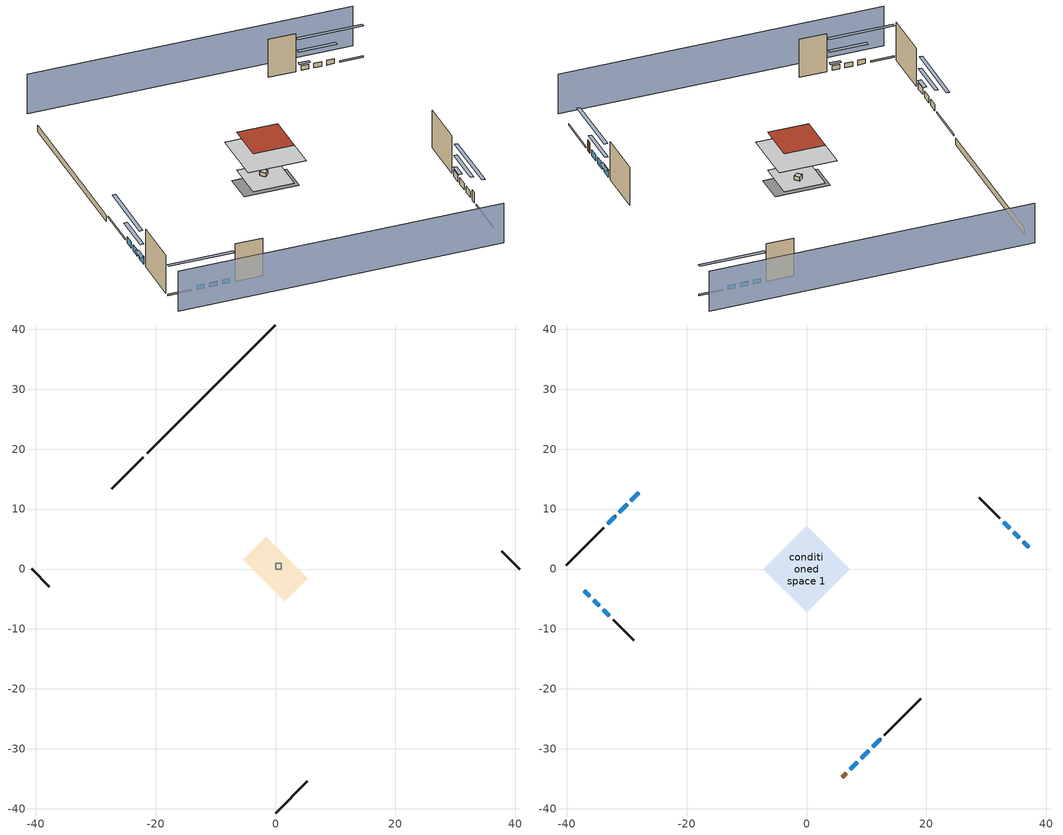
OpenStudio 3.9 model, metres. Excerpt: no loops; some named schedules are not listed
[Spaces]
crawlspace - vented 1
 floor foundation (Slab1 construction): -5.35,1.53 -1.53,5.35 5.35,-1.53 1.53,-5.35 z-0.91
 wall outside (RimJoist1 construction): -22.06,18.66 -27.36,13.36 z0.3:0.61
 wall outside (RimJoist2 construction): 40.72,0 37.76,2.95 z0.3:0.61
 wall outside (RimJoist3 construction): 0,-40.72 5.3,-35.42 z0.3:0.61
 wall outside (RimJoist4 construction): -40.72,0 -37.76,-2.95 z0.3:0.61
 wall foundation (FoundationWall1 construction): 0,40.72 -21.4,19.32 z-0.91:0.3
furnace airloop ret air space
 floor adiabatic (AdiabaticConst): 0,0 0,1 1,1 1,0 z0
 wall adiabatic (AdiabaticConst): 0,1 0,0 1,0 1,1 0,1 z0:1
 ceiling adiabatic (AdiabaticConst): 1,0 1,1 0,1 0,0 z1
conditioned space 1
 floor to crawlspace - vented 1 (Floor1 construction): -5.13,0 0,5.13 5.13,0 0,-5.13 z0.3
 floor adiabatic (AdiabaticFloorConstruction): -7.25,0 0,7.25 7.25,0 0,-7.25 z5.18
 wall outside (Wall1 construction): -33.8,6.92 -40.06,0.66 z0.3:7.62
 wall outside (Wall2 construction): 32.28,8.43 28.81,11.91 z0.3:7.62
 wall outside (Wall3 construction): 13.01,-27.71 19.09,-21.63 z0.3:7.62
 wall outside (Wall4 construction): -32.28,-8.43 -28.81,-11.91 z0.3:7.62
 wall outside (AdiabaticWallConstruction): -28.02,12.7 -29.29,11.43 / -29.94,10.77 -31.22,9.5 / -31.87,8.84 -33.15,7.57 z0.3:1.49; 37.11,3.61 36.16,4.56 / 35.5,5.22 34.55,6.17 / 33.89,6.83 32.94,7.78 / -37.11,-3.61 -36.16,-4.56 / -35.5,-5.22 -34.55,-6.17 / -33.89,-6.83 -32.94,-7.78 z0.3:1.19; 7.26,-33.46 8.47,-32.25 z0.3:1.46; 9.13,-31.59 10.41,-30.31 / 11.07,-29.65 12.35,-28.37 z0.3:1.52
 wall outside (AdiabaticWallConstruction 1): 5.96,-34.76 6.61,-34.11 z0.3:2.34
 window (WindowConstruction): -28.02,12.7 -29.29,11.43 z0.3:1.49
 window (WindowConstruction 1): -29.95,10.77 -31.22,9.5 z0.3:1.49
 window (WindowConstruction 2): -31.87,8.84 -33.14,7.57 z0.3:1.49
 window (WindowConstruction 3): 37.11,3.61 36.16,4.56 z0.3:1.19
 window (WindowConstruction 4): 35.5,5.22 34.55,6.17 z0.3:1.19
 window (WindowConstruction 5): 33.89,6.83 32.94,7.78 z0.3:1.19
 window (WindowConstruction 6): 7.26,-33.46 8.47,-32.25 z0.3:1.46
 window (WindowConstruction 7): 9.13,-31.59 10.41,-30.31 z0.3:1.52
 window (WindowConstruction 8): 11.07,-29.65 12.35,-28.37 z0.3:1.52
 window (WindowConstruction 9): -37.11,-3.61 -36.16,-4.56 z0.3:1.19
 window (WindowConstruction 10): -35.5,-5.22 -34.55,-6.17 z0.3:1.19
 window (WindowConstruction 11): -33.89,-6.83 -32.94,-7.78 z0.3:1.19
 door (Door): 5.96,-34.76 6.61,-34.11 z0.3:2.34
 ceiling adiabatic (AdiabaticFloorConstruction): 0,-7.25 7.25,0 0,7.25 -7.25,0 z5.18
 roof outside (Roof1 construction): 0,5.13 -5.13,0 0,-5.13 5.13,0 z7.62
shading: -43.95,-3.23 -3.23,-43.95 / 43.95,3.23 3.23,43.95 z0:7.62; -32.95,7.77 -24.35,16.36 -24.78,16.8 -33.38,8.2 z6.68; -33.16,7.56 -28.01,12.71 -28.44,13.14 -33.59,7.99 z4.24; -33.36,7.36 -31.66,9.06 -32.09,9.49 -33.79,7.79 z1.8; 32.49,8.22 40.77,-0.05 41.2,0.38 32.92,8.66 z6.37; 32.61,8.11 37.44,3.28 37.87,3.71 33.04,8.54 z3.93; 32.72,7.99 34.11,6.61 34.54,7.04 33.16,8.42 z1.49; 12.13,-28.58 3.6,-37.12 4.03,-37.55 12.57,-29.01 z6.64; 12.35,-28.37 7.19,-33.53 7.62,-33.96 12.78,-28.8 z4.27; 12.56,-28.15 10.85,-29.87 11.28,-30.3 13,-28.58 z1.83; -32.49,-8.22 -40.77,0.05 -41.2,-0.38 -32.92,-8.66 z6.37; -32.61,-8.11 -37.44,-3.28 -37.87,-3.71 -33.04,-8.54 z3.93; -32.72,-7.99 -34.11,-6.61 -34.54,-7.04 -33.16,-8.42 z1.49
[Site]
Portland Intl Arpt_OR: Latitude {deg}=45.59; Longitude {deg}=-122.6; Time Zone {hr}=-8; Elevation {m}=33; Terrain=Suburbs; Keep Site Location Information=Yes
[Site:GroundTemperature:Shallow]
10.2558, 8.96328, 8.85977, 9.47314, 11.9355, 14.3863, 16.5111, 17.8571, 17.9714, 16.8767, 14.8061, 12.4304
[Site:WaterMainsTemperature]
Calculation Method=Schedule; Temperature Schedule=mains temperature schedule
[Building]
Building 1
[Material] Roughness=Rough
Name | Thickness {m} | Conductivity {W/m-K} | Density {kg/m3} | Specific Heat {J/kg-K} | Thermal Absorptance | Solar Absorptance | Visible Absorptance
asphalt or fiberglass shingles | 0.00635 | 0.162714 | 1121.4 | 1465.45 | 0.9 | 0.85 | 0.85
roof rigid ins | 0.051816 | 0.029427 | 32.04 | 1214.23 | 0.9 | 0.7 | 0.7
osb sheathing 0.75 in. | 0.01905 | 0.115458 | 512.64 | 1214.23 | 0.9 | 0.7 | 0.7
roof stud and cavity | 0.2032 | 0.133729 | 78.34581 | 1123.46 | 0.9 | 0.7 | 0.7
gypsum board | 0.0127 | 0.160291 | 801 | 837.4 | 0.9 | 0.6 | 0.6
wood siding | 0.0254 | 0.102417 | 544.68 | 1172.36 | 0.9 | 0.85 | 0.85
osb sheathing 0.5 in. | 0.0127 | 0.115458 | 512.64 | 1214.23 | 0.9 | 0.7 | 0.7
wall stud and cavity | 0.1397 | 0.550994 | 139.0536 | 1170.24 | 0.9 | 0.7 | 0.7
rim joist stud and cavity | 0.0508 | 0.178688 | 50.32683 | 1063.81 | 0.9 | 0.6 | 0.6
floor stud and cavity | 0.1397 | 0.923637 | 92.3553 | 1139.71 | 0.9 | 0.7 | 0.7
floor covering | 0.0127 | 0.0433444 | 54.468 | 1339.84 | 0.9 | 0.6 | 0.6
concrete 8.0 in. | 0.2032 | 1.803125 | 2242.8 | 837.4 | 0.9 | 0.7 | 0.7
soil 0.5 in. | 0.0127 | 1.3848 | 1842.3 | 418.7 | 0.9 | 0.7 | 0.7
wood siding 1; wood siding 2 | 0.0254 | 0.102417 | 544.68 | 1172.36
wall rigid ins; floor rigid ins | 0.512978 | 0.029427 | 32.04 | 1214.23 | 0.9 | 0.7 | 0.7
wall stud and cavity 1 | 0.0889 | 0.380278 | 52.3479 | 1209.89 | 0.9 | 0.7 | 0.7
door material | 0.04445 | 0.0612267 | 512.64 | 1214.23 | 0.9 | 0.7 | 0.7
floor stud and cavity 1 | 0.1397 | 1.75129 | 37.0049 | 1207.88 | 0.9 | 0.7 | 0.7
wall stud and cavity 2 | 0.0889 | 0.391764 | 83.0341 | 1211.67 | 0.9 | 0.7 | 0.7
furniture material conditioned space 1 | 0.1524 | 0.115458 | 640.8 | 1214.23 | 0.9 | 0.6 | 0.6
[Construction]
Roof1 construction: asphalt or fiberglass shingles, roof rigid ins, osb sheathing 0.75 in., roof stud and cavity, gypsum board
Wall1 construction; Wall2 construction; Wall3 construction; Wall4 construction: wood siding, osb sheathing 0.5 in., wall stud and cavity, gypsum board
RimJoist1 construction; RimJoist2 construction; RimJoist3 construction; RimJoist4 construction: wood siding, rim joist stud and cavity
Floor1 construction: floor stud and cavity, osb sheathing 0.75 in., floor covering
FoundationWall1 construction: concrete 8.0 in.
Slab1 construction: soil 0.5 in.
WindowConstruction; WindowConstruction 1; WindowConstruction 2; WindowConstruction 3; WindowConstruction 4; WindowConstruction 5; WindowConstruction 6; WindowConstruction 7; WindowConstruction 8; WindowConstruction 9; WindowConstruction 10; WindowConstruction 11: WindowMaterial
AdiabaticWallConstruction: wood siding 1, wall rigid ins, wall stud and cavity 1, gypsum board
Door: door material
AdiabaticWallConstruction 1: wood siding 2, wall rigid ins, wall stud and cavity 1, gypsum board
AdiabaticFloorConstruction: floor stud and cavity 1, floor rigid ins, osb sheathing 0.75 in., floor covering
PartitionWallConstruction: gypsum board, wall stud and cavity 2, gypsum board
furniture construction conditioned space 1: furniture material conditioned space 1
AdiabaticConst: Adiabatic
[WindowMaterial:SimpleGlazingSystem]
WindowMaterial: U-Factor {W/m2-K}=2.78222; Solar Heat Gain Coefficient=0.56
[Material:NoMass]
Adiabatic: Roughness=Rough; Thermal Resistance {m2-K/W}=176.1
[ThermalZone] Multiplier=1; Use Ideal Air Loads=No
Name | Volume {m3} | Thermostat
conditioned space | 384.656 | conditioned space temperature setpoint
crawlspace - vented | 64.1093
furnace airloop ret air zone | 1
[Sizing:Zone] Zone Cooling Design Supply Air Temperature Input Method=SupplyAirTemperature; Zone Cooling Design Supply Air Temperature {C}=14; Zone Cooling Design Supply Air Temperature Difference {deltaC}=11.11; Zone Heating Design Supply Air Temperature Input Method=SupplyAirTemperature; Zone Heating Design Supply Air Temperature {C}=40; Zone Heating Design Supply Air Temperature Difference {deltaC}=11.11; Zone Cooling Design Supply Air Humidity Ratio {kg-H2O/kg-air}=0.0085; Zone Heating Design Supply Air Humidity Ratio {kg-H2O/kg-air}=0.008; Cooling Design Air Flow Method=DesignDay; Heating Design Air Flow Method=DesignDay; Account for Dedicated Outdoor Air System=No; Dedicated Outdoor Air System Control Strategy=NeutralSupplyAir; Dedicated Outdoor Air Low Setpoint Temperature for Design {C}=autosize; Dedicated Outdoor Air High Setpoint Temperature for Design {C}=autosize; Zone Load Sizing Method=Sensible Load Only No Latent Load; Zone Latent Cooling Design Supply Air Humidity Ratio Input Method=HumidityRatioDifference; Zone Cooling Design Supply Air Humidity Ratio Difference {kgWater/kgDryAir}=0.005; Zone Latent Heating Design Supply Air Humidity Ratio Input Method=HumidityRatioDifference; Zone Humidification Design Supply Air Humidity Ratio Difference {kgWater/kgDryAir}=0.005; Sizing Option=Coincident
crawlspace - vented; furnace airloop ret air zone
[Space]
Name | Thermal Zone | Volume {m3}
conditioned space 1 | conditioned space | 384.656
crawlspace - vented 1 | crawlspace - vented | 64.1093
furnace airloop ret air space | furnace airloop ret air zone
[ThermostatSetpoint:DualSetpoint]
conditioned space temperature setpoint: Heating Setpoint Temperature Schedule=heating setpoint; Cooling Setpoint Temperature Schedule=cooling setpoint; Temperature Difference Between Cutout And Setpoint {deltaC}=0
[Foundation:Kiva]
Foundation Kiva 1: Initial Indoor Air Temperature {C}=8.52769; Wall Height Above Grade {m}=0.3048; Wall Depth Below Slab {m}=0.2032
[Foundation:Kiva:Settings]
Soil Conductivity {W/m-K}=1.3848; Soil Density {kg/m3}=1842.3; Soil Specific Heat {J/kg-K}=418.7; Ground Solar Absorptivity=0.9; Ground Thermal Absorptivity=0.9; Ground Surface Roughness {m}=0.03; Far-Field Width {m}=40; Deep-Ground Boundary Condition=ZeroFlux; Deep-Ground Depth {m}=40; Minimum Cell Dimension {m}=0.2; Maximum Cell Growth Coefficient=3; Simulation Timestep=Timestep
[SurfaceProperty:ExposedFoundationPerimeter]
Slab1: Exposed Perimeter Calculation Method=TotalExposedPerimeter; Total Exposed Perimeter {m}=30.26664
[SurfaceProperty:IncidentSolarMultiplier] Incident Solar Multiplier=1; Incident Solar Multiplier Schedule=trans schedule winter=0.85 summer=0.7
Window1; Window2; Window3; Window4; Window5; Window6; Window7; Window8; Window9; Window10; Window11; Window12
[InternalMass:Definition] Design Level Calculation Method=SurfaceArea
Name | Construction | Surface Area {m2}
partition wall mass | PartitionWallConstruction | 157.749
furniture mass conditioned space 1 | furniture construction conditioned space 1 | 63.09974
[InternalMass] Space or SpaceType=conditioned space 1; Multiplier=1
Name | Internal Mass Definition
partition wall mass | partition wall mass
furniture mass conditioned space 1 | furniture mass conditioned space 1
[EnergyManagementSystem:Sensor]
Name | Output Variable or Output Meter Index Key | Output Variable or Output Meter
water_heater_T_set | water heater setpoint | Schedule Value
out_pb_s |  | Site Outdoor Air Barometric Pressure
out_wt_s |  | Site Outdoor Air Humidity Ratio
site_vw_s |  | Site Wind Speed
cool_season | cooling season schedule | Schedule Value
furnace_airloop_AH_MFR_s | Node 5 | System Node Mass Flow Rate
furnace_airloop_AH_VFR_s | Node 5 | System Node Current Density Volume Flow Rate
furnace_airloop_AH_Tout_s | Node 5 | System Node Temperature
furnace_airloop_AH_Wout_s | Node 5 | System Node Humidity Ratio
furnace_airloop_RA_T_s | Node 8 | System Node Temperature
furnace_airloop_Ra_W_s | Node 8 | System Node Humidity Ratio
furnace_airloop_0_DZ_T_s | crawlspace - vented | Zone Air Temperature
furnace_airloop_0_DZ_W_s | crawlspace - vented | Zone Mean Air Humidity Ratio
natural_vent_s | natural vent schedule | Schedule Value
htg_sp_s | heating setpoint | Schedule Value
clg_sp_s | cooling setpoint | Schedule Value
mech_vent_range_fan_0_sch_s | mech vent range fan 0 schedule | Schedule Value
mech_vent_bath_fan_0_sch_s | mech vent bath fan 0 schedule | Schedule Value
clothes_dryer_exhaust_0_sch_s | clothes_dryer | Schedule Value
htg_load_cond |  | Heating:EnergyTransfer:Zone:CONDITIONED SPACE
clg_load_cond |  | Cooling:EnergyTransfer:Zone:CONDITIONED SPACE
htg_load_duct |  | Heating:EnergyTransfer:Zone:FURNACE AIRLOOP RET AIR ZONE
clg_load_duct |  | Cooling:EnergyTransfer:Zone:FURNACE AIRLOOP RET AIR ZONE
s_conv | Floor1 | Surface Inside Face Convection Heat Gain Energy
s_ig | Floor1 | Surface Inside Face Internal Gains Radiation Heat Gain Energy
s_sol | Floor1 | Surface Inside Face Solar Radiation Heat Gain Energy
s_lgt | Floor1 | Surface Inside Face Lights Radiation Heat Gain Energy
s_surf | Floor1 | Surface Inside Face Net Surface Thermal Radiation Heat Gain Energy
s_conv_1 | inferred conditioned ceiling | Surface Inside Face Convection Heat Gain Energy
s_ig_1 | inferred conditioned ceiling | Surface Inside Face Internal Gains Radiation Heat Gain Energy
s_sol_1 | inferred conditioned ceiling | Surface Inside Face Solar Radiation Heat Gain Energy
s_lgt_1 | inferred conditioned ceiling | Surface Inside Face Lights Radiation Heat Gain Energy
s_surf_1 | inferred conditioned ceiling | Surface Inside Face Net Surface Thermal Radiation Heat Gain Energy
s_conv_2 | inferred conditioned floor | Surface Inside Face Convection Heat Gain Energy
s_ig_2 | inferred conditioned floor | Surface Inside Face Internal Gains Radiation Heat Gain Energy
s_sol_2 | inferred conditioned floor | Surface Inside Face Solar Radiation Heat Gain Energy
s_lgt_2 | inferred conditioned floor | Surface Inside Face Lights Radiation Heat Gain Energy
s_surf_2 | inferred conditioned floor | Surface Inside Face Net Surface Thermal Radiation Heat Gain Energy
s_conv_3 | Roof1 | Surface Inside Face Convection Heat Gain Energy
s_ig_3 | Roof1 | Surface Inside Face Internal Gains Radiation Heat Gain Energy
s_sol_3 | Roof1 | Surface Inside Face Solar Radiation Heat Gain Energy
s_lgt_3 | Roof1 | Surface Inside Face Lights Radiation Heat Gain Energy
s_surf_3 | Roof1 | Surface Inside Face Net Surface Thermal Radiation Heat Gain Energy
ss_sol | Door1 | Surface Inside Face Solar Radiation Heat Gain Energy
ss_lgt | Door1 | Surface Inside Face Lights Radiation Heat Gain Energy
ss_conv | Door1 | Surface Inside Face Convection Heat Gain Energy
ss_ig | Door1 | Surface Inside Face Internal Gains Radiation Heat Gain Energy
ss_surf | Door1 | Surface Inside Face Net Surface Thermal Radiation Heat Gain Energy
ss_conv_1 | Window1 | Surface Inside Face Convection Heat Gain Energy
ss_ig_1 | Window1 | Surface Inside Face Internal Gains Radiation Heat Gain Energy
ss_surf_1 | Window1 | Surface Inside Face Net Surface Thermal Radiation Heat Gain Energy
ss_trans_in | Window1 | Surface Window Transmitted Solar Radiation Rate
ss_back_out | Window1 | Surface Window Shortwave from Zone Back Out Window Heat Transfer Rate
ss_trans_out | Window1 | Surface Inside Face Initial Transmitted Diffuse Transmitted Out Window Solar Radiation Rate
ss_conv_2 | Window10 | Surface Inside Face Convection Heat Gain Energy
ss_ig_2 | Window10 | Surface Inside Face Internal Gains Radiation Heat Gain Energy
ss_surf_2 | Window10 | Surface Inside Face Net Surface Thermal Radiation Heat Gain Energy
ss_trans_in_1 | Window10 | Surface Window Transmitted Solar Radiation Rate
ss_back_out_1 | Window10 | Surface Window Shortwave from Zone Back Out Window Heat Transfer Rate
ss_trans_out_1 | Window10 | Surface Inside Face Initial Transmitted Diffuse Transmitted Out Window Solar Radiation Rate
ss_conv_3 | Window11 | Surface Inside Face Convection Heat Gain Energy
ss_ig_3 | Window11 | Surface Inside Face Internal Gains Radiation Heat Gain Energy
ss_surf_3 | Window11 | Surface Inside Face Net Surface Thermal Radiation Heat Gain Energy
ss_trans_in_2 | Window11 | Surface Window Transmitted Solar Radiation Rate
ss_back_out_2 | Window11 | Surface Window Shortwave from Zone Back Out Window Heat Transfer Rate
ss_trans_out_2 | Window11 | Surface Inside Face Initial Transmitted Diffuse Transmitted Out Window Solar Radiation Rate
ss_conv_4 | Window12 | Surface Inside Face Convection Heat Gain Energy
ss_ig_4 | Window12 | Surface Inside Face Internal Gains Radiation Heat Gain Energy
ss_surf_4 | Window12 | Surface Inside Face Net Surface Thermal Radiation Heat Gain Energy
ss_trans_in_3 | Window12 | Surface Window Transmitted Solar Radiation Rate
ss_back_out_3 | Window12 | Surface Window Shortwave from Zone Back Out Window Heat Transfer Rate
ss_trans_out_3 | Window12 | Surface Inside Face Initial Transmitted Diffuse Transmitted Out Window Solar Radiation Rate
ss_conv_5 | Window2 | Surface Inside Face Convection Heat Gain Energy
ss_ig_5 | Window2 | Surface Inside Face Internal Gains Radiation Heat Gain Energy
ss_surf_5 | Window2 | Surface Inside Face Net Surface Thermal Radiation Heat Gain Energy
ss_trans_in_4 | Window2 | Surface Window Transmitted Solar Radiation Rate
ss_back_out_4 | Window2 | Surface Window Shortwave from Zone Back Out Window Heat Transfer Rate
ss_trans_out_4 | Window2 | Surface Inside Face Initial Transmitted Diffuse Transmitted Out Window Solar Radiation Rate
ss_conv_6 | Window3 | Surface Inside Face Convection Heat Gain Energy
ss_ig_6 | Window3 | Surface Inside Face Internal Gains Radiation Heat Gain Energy
ss_surf_6 | Window3 | Surface Inside Face Net Surface Thermal Radiation Heat Gain Energy
ss_trans_in_5 | Window3 | Surface Window Transmitted Solar Radiation Rate
ss_back_out_5 | Window3 | Surface Window Shortwave from Zone Back Out Window Heat Transfer Rate
ss_trans_out_5 | Window3 | Surface Inside Face Initial Transmitted Diffuse Transmitted Out Window Solar Radiation Rate
ss_conv_7 | Window4 | Surface Inside Face Convection Heat Gain Energy
ss_ig_7 | Window4 | Surface Inside Face Internal Gains Radiation Heat Gain Energy
ss_surf_7 | Window4 | Surface Inside Face Net Surface Thermal Radiation Heat Gain Energy
ss_trans_in_6 | Window4 | Surface Window Transmitted Solar Radiation Rate
ss_back_out_6 | Window4 | Surface Window Shortwave from Zone Back Out Window Heat Transfer Rate
ss_trans_out_6 | Window4 | Surface Inside Face Initial Transmitted Diffuse Transmitted Out Window Solar Radiation Rate
[ElectricEquipment:Definition] Design Level Calculation Method=EquipmentLevel
Name | Design Level {W} | Fraction Latent | Fraction Radiant | Fraction Lost
ceiling fan | 16.9456 | 0 | 0.558 | 0
clothes washer | 555.666 | 0.03 | 0.162 | 0.7
clothes dryer | 320.579 | 0.015 | 0.081 | 0.85
dishwasher | 673.031 | 0.3 | 0.18 | 0.4
fridge | 41.5354 | 0 | 0.6 | 0
cooking range | 978.538 | 0.08 | 0.432 | 0.2
misc tv | 298.804 | 0 | 0.6 | 0
misc plug loads | 185.918 | 0.021 | 0.558 | 0.049
whole house fan; mech vent house fan | 0 | 0 | 0 | 1
mech vent house fan cfis | 0 | 0 | 0 | 0
mech vent range fan 0; mech vent bath fan 0 | 30 | 0 | 0 | 1
[ElectricEquipment] Space or SpaceType=conditioned space 1
Name | Electric Equipment Definition | Schedule
ceiling fan | ceiling fan | ceiling_fan
clothes washer | clothes washer | clothes_washer
clothes dryer | clothes dryer | clothes_dryer
dishwasher | dishwasher | dishwasher
fridge | fridge | fridge schedule
cooking range | cooking range | cooking_range
misc tv | misc tv | plug_loads_tv
misc plug loads | misc plug loads | plug_loads_other
whole house fan | whole house fan | Always On Discrete
mech vent house fan | mech vent house fan | mech vent house fan schedule
mech vent house fan cfis | mech vent house fan cfis | mech vent house fan cfis schedule
mech vent range fan 0 | mech vent range fan 0 | mech vent range fan 0 schedule
mech vent bath fan 0 | mech vent bath fan 0 | mech vent bath fan 0 schedule
[OtherEquipment:Definition] Design Level Calculation Method=EquipmentLevel
Name | Design Level {W} | Fraction Latent | Fraction Radiant | Fraction Lost
water heater sens; furnace airloop_0 SupSensLkToCond; furnace airloop_0 SupCondToLv; furnace airloop_0 RetCondToRP; furnace airloop_0 RetSensLkToRP; furnace airloop_0 SupCondToDZ; furnace airloop_0 RetCondToDZ; furnace airloop_0 SupSensLkToDZ; mech vent house fan sensible load | 0 | 0 | 0 | 0
water heater lat; furnace airloop_0 SupLatLkToCond; furnace airloop_0 RetLatLkToRP; furnace airloop_0 SupLatLkToDZ; mech vent house fan latent load | 0 | 1 | 0 | 0
water heater energy adjustment1 | 0.01 | 0 | 0 | 1
clothes dryer 2 | 4258.94 | 0.015 | 0.081 | 0.85
cooking range 2 | 0 | 0.08 | 0.432 | 0.2
general water use sensible | -61.6891 | 0 | 0.6 | 0
general water use latent | 62.594 | 1 | 0 | 0
[OtherEquipment]
Name | Other Equipment Definition | Space or SpaceType | Schedule | Fuel Type
water heater sens | water heater sens | conditioned space 1 | Always On Discrete
water heater lat | water heater lat | conditioned space 1 | Always On Discrete
water heater energy adjustment1 | water heater energy adjustment1 | conditioned space 1 | Always On Discrete | Electricity
clothes dryer 1 | clothes dryer 2 | conditioned space 1 | clothes_dryer | NaturalGas
cooking range 1 | cooking range 2 | conditioned space 1 | cooking_range | Electricity
general water use sensible | general water use sensible | conditioned space 1 | general water use schedule
general water use latent | general water use latent | conditioned space 1 | general water use schedule
furnace airloop_0 SupSensLkToCond | furnace airloop_0 SupSensLkToCond | conditioned space 1 | Always On Discrete
furnace airloop_0 SupLatLkToCond | furnace airloop_0 SupLatLkToCond | conditioned space 1 | Always On Discrete
furnace airloop_0 SupCondToLv | furnace airloop_0 SupCondToLv | conditioned space 1 | Always On Discrete
furnace airloop_0 RetCondToRP | furnace airloop_0 RetCondToRP | furnace airloop ret air space | Always On Discrete
furnace airloop_0 RetSensLkToRP | furnace airloop_0 RetSensLkToRP | furnace airloop ret air space | Always On Discrete
furnace airloop_0 RetLatLkToRP | furnace airloop_0 RetLatLkToRP | furnace airloop ret air space | Always On Discrete
furnace airloop_0 SupCondToDZ | furnace airloop_0 SupCondToDZ | crawlspace - vented 1 | Always On Discrete
furnace airloop_0 RetCondToDZ | furnace airloop_0 RetCondToDZ | crawlspace - vented 1 | Always On Discrete
furnace airloop_0 SupSensLkToDZ | furnace airloop_0 SupSensLkToDZ | crawlspace - vented 1 | Always On Discrete
furnace airloop_0 SupLatLkToDZ | furnace airloop_0 SupLatLkToDZ | crawlspace - vented 1 | Always On Discrete
mech vent house fan sensible load | mech vent house fan sensible load | conditioned space 1 | Always On Discrete
mech vent house fan latent load | mech vent house fan latent load | conditioned space 1 | Always On Discrete
[WaterUse:Equipment:Definition]
Name | Peak Flow Rate {m3/s}
clothes washer | 1.0802e-05
dishwasher | 7.76611e-06
[Lights:Definition]
interior lighting: Design Level Calculation Method=LightingLevel; Lighting Level {W}=303.029; Fraction Radiant=0.6; Fraction Visible=0.2; Return Air Fraction=0
[Lights]
interior lighting: Lights Definition=interior lighting; Space or SpaceType=conditioned space 1; Schedule=lighting_interior; Fraction Replaceable=1
[Exterior:Lights:Definition]
exterior lighting: Design Level {W}=7.09205
[Exterior:Lights]
exterior lighting: Exterior Lights Definition=exterior lighting; Schedule=exterior lighting schedule
[People:Definition]
occupants: Number of People Calculation Method=People; Number of People {people}=3; Fraction Radiant=0.314171; Sensible Heat Fraction=0.56303; Carbon Dioxide Generation Rate {m3/s-W}=0; Enable ASHRAE 55 Comfort Warnings=No; Mean Radiant Temperature Calculation Type=EnclosureAveraged
[People]
occupants: People Definition=occupants; Space or SpaceType=conditioned space 1; Number of People Schedule=occupants; Activity Level Schedule=occupants activity schedule; Multiplier=1
[ZoneMixing] Schedule=Always On Continuous; Design Flow Rate Calculation Method=Flow/Zone; Design Flow Rate {m3/s}=0
Name | Zone or Space | Source Zone or Space
furnace airloop_0 ZoneMixDZToCond mix | conditioned space | crawlspace - vented
furnace airloop_0 ZoneMixCondToDZ mix | crawlspace - vented | conditioned space
[SpaceInfiltration:DesignFlowRate] Schedule=Always On Discrete
Name | Space or SpaceType | Design Flow Rate Calculation Method | Design Flow Rate {m3/s} | Air Changes per Hour {1/hr} | Constant Term Coefficient | Temperature Term Coefficient | Velocity Term Coefficient | Velocity Squared Term Coefficient
natural vent flow; whole house fan flow; infil flow | conditioned space 1 | Flow/Space | 0
infil crawlspace - vented 1 | crawlspace - vented 1 | AirChanges/Hour |  | 2.6013 | 1 | 0 | 0 | 0
crawlspace_vented 1 duct leakage imbalance infil flow | crawlspace - vented 1 | Flow/Space | 0
